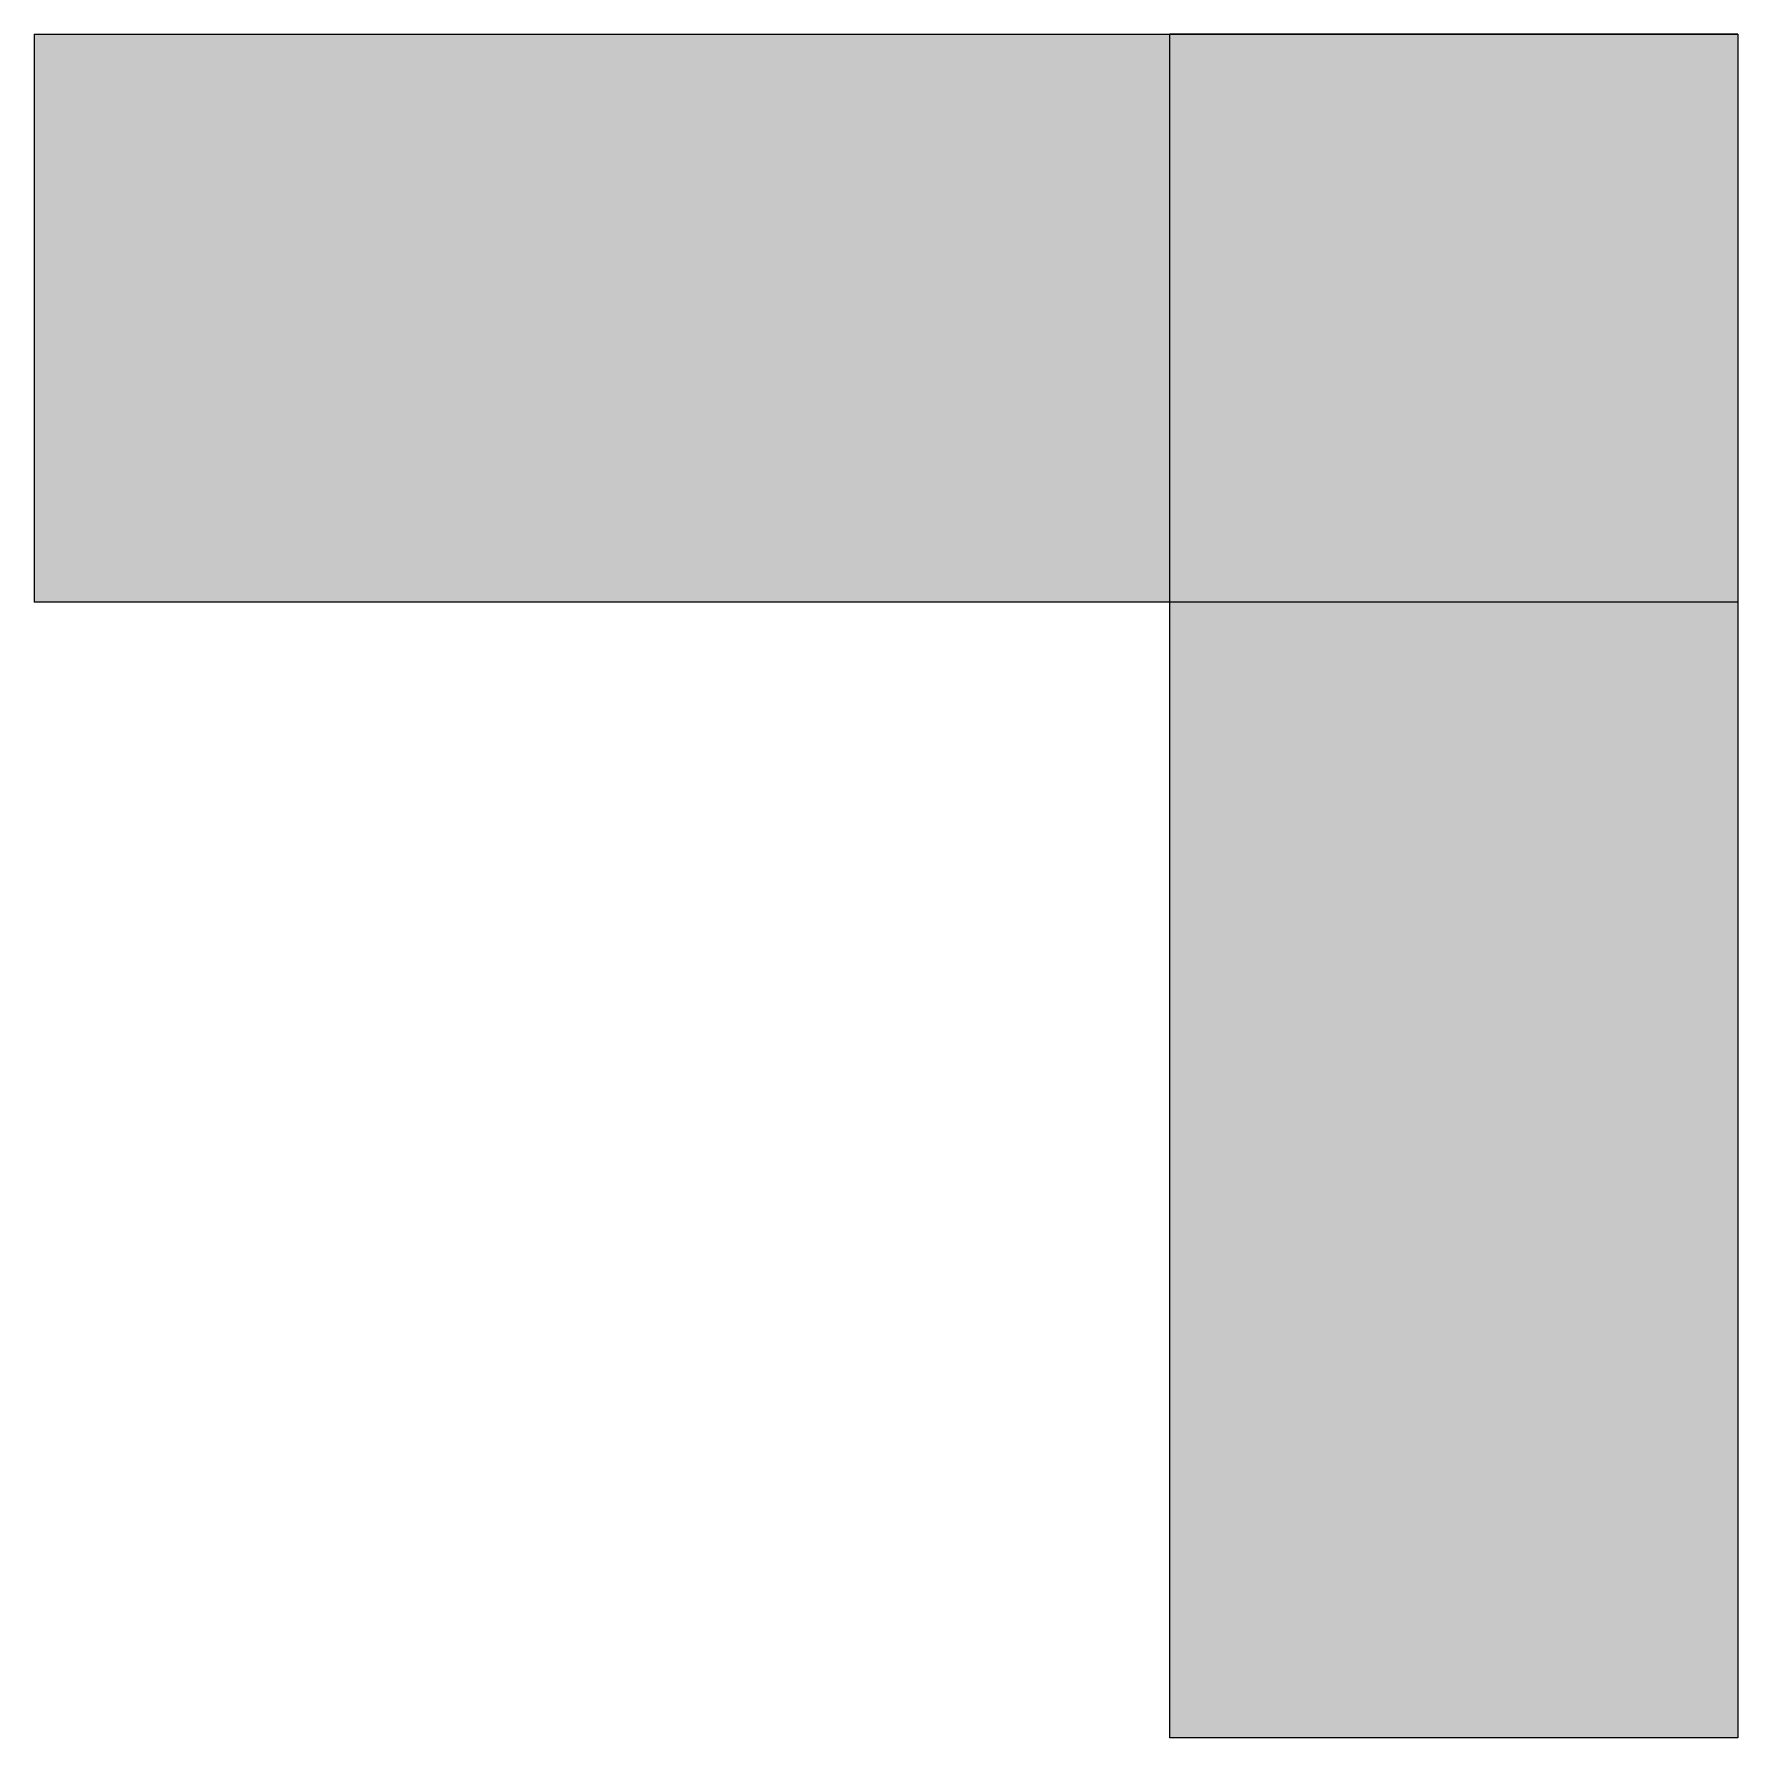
# Model space of a CAD drawing. Header units: millimetres. Extents: x -796 to 677, y -1515 to -1020.
# Drawn here: x 182.731 to 185.731, y -1146.323 to -1143.323 of the extents above; entities that cross this region are included whole.
import ezdxf

# ---------------------------------------------------------------- set-up
doc = ezdxf.new("R2010")
doc.units = ezdxf.units.MM
doc.layers.add('2_DIM', color=3, linetype='Continuous', lineweight=5)

msp = doc.modelspace()

# ---------------------------------------------------------------- hatches: boundary and pattern name
at = {"layer": '2_DIM'}
for points in [[(185.7311, -1144.3226), (185.7311, -1143.3226), (182.7311, -1143.3226), (182.7311, -1144.3226)], [(184.7311, -1146.3226), (185.7311, -1146.3226), (185.7311, -1143.3226), (184.7311, -1143.3226)]]:
    msp.add_hatch(color=256, dxfattribs=at).paths.add_polyline_path(points)

# ---------------------------------------------------------------- linework, layer by layer
for p, q in [((182.7311, -1143.3226), (185.7311, -1143.3226)), ((182.7311, -1143.3226), (182.7311, -1144.3226)), ((185.7311, -1143.3226), (184.7311, -1143.3226)), ((184.7311, -1146.3226), (184.7311, -1143.3226)), ((185.7311, -1143.3226), (185.7311, -1144.3226)), ((185.7311, -1143.3226), (185.7311, -1146.3226)), ((185.7311, -1144.3226), (182.7311, -1144.3226)), ((185.7311, -1146.3226), (184.7311, -1146.3226))]:
    msp.add_line(p, q, dxfattribs=at)

doc.saveas('drawing.dxf')
